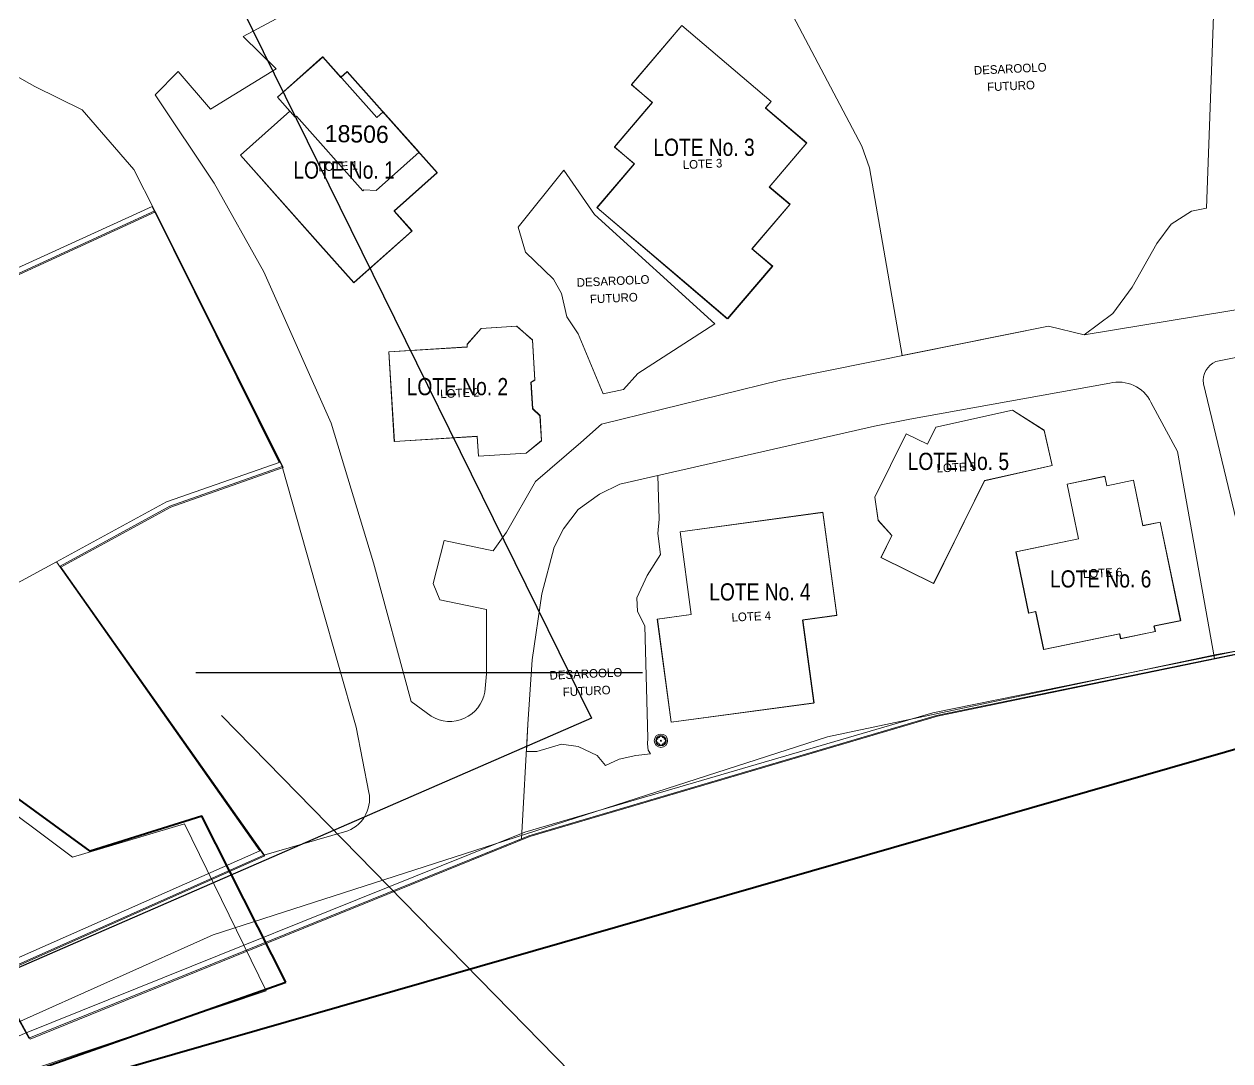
# Model space of a CAD drawing. Header units: inches. Extents: x 610851 to 630254, y 1234683 to 1264905.
# Drawn here: x 623685 to 623825.4, y 1244291.8 to 1244412.5 of the extents above; entities that cross this region are included whole.
import ezdxf
from ezdxf.enums import TextEntityAlignment as Align

# ---------------------------------------------------------------- set-up
doc = ezdxf.new("R2010")
doc.units = ezdxf.units.IN
doc.header["$MEASUREMENT"] = 0
for name, color, linetype, lineweight in [('Areas Administrativas', 7, 'Continuous', 0), ('CONTORNOLevel 61', 7, 'Continuous', 0), ('Default', 7, 'Continuous', 0), ('Level 2', 7, 'Continuous', 0), ('Level 20', 7, 'Continuous', 0), ('Level 51', 7, 'Continuous', 0), ('Level 7', 7, 'Continuous', 0), ('Linea de Linderos', 2, 'Continuous', 0), ('Lotes de fase II', 7, 'Continuous', 0), ('Poligono', 7, 'Continuous', 0)]:
    doc.layers.add(name, color=color, linetype=linetype, lineweight=lineweight)
doc.styles.add('ARIAL', font='arial.ttf', dxfattribs={"height": 0.225})
doc.styles.add('Styledgn000', font='dgn000.shx')
doc.styles.add('Working', font='dgn001.shx', dxfattribs={"height": 2.7432})

msp = doc.modelspace()

# ---------------------------------------------------------------- linework, layer by layer
at = {"layer": 'Areas Administrativas', "color": 6, "linetype": 'Continuous', "lineweight": 30, "flags": 128}
msp.add_lwpolyline([(624054.57282, 1244512.74341), (623927.36016, 1244622.51528), (623852.23171, 1244587.29013), (623866.0761, 1244555.34153), (623785.13966, 1244517.00322), (623710.59294, 1244490.37939), (623679.70929, 1244476.535), (623751.06116, 1244331.70136), (623643.50089, 1244284.84342), (623584.92846, 1244470.14528), (623548.73104, 1244573.18669), (623463.5238, 1244531.91256), (623450.74436, 1244312.53221), (623548.72005, 1244286.97333)], dxfattribs=at)
at = {"layer": 'CONTORNOLevel 61', "color": 3, "linetype": 'Continuous', "lineweight": 40, "flags": 128}
msp.add_lwpolyline([(623570.15363, 1243925.40986), (623542.16944, 1244006.25312), (623595.02849, 1244048.22941), (623646.49183, 1244065.03491), (623672.76239, 1244110.41652), (623660.12543, 1244191.24297), (623668.87571, 1244209.91591), (623688.30919, 1244225.46269), (623676.6491, 1244261.99762), (623696.08258, 1244290.75916), (623898.96805, 1244349.05956), (623908.29613, 1244422.90676), (623917.62421, 1244496.75396), (623965.04188, 1244531.7342)], dxfattribs=at)
at = {"layer": 'Default', "color": 3, "linetype": 'Continuous', "lineweight": 13, "ltscale": 0.1}
for p, q in [((623790.79589, 1244332.31808), (623850.94414, 1244344.54858)), ((623790.79589, 1244332.31808), (623850.94414, 1244344.54858)), ((623790.79589, 1244332.31808), (623850.94414, 1244344.54858)), ((623743.30885, 1244318.40041), (623790.79589, 1244332.31808)), ((623743.30885, 1244318.40041), (623790.79589, 1244332.31808)), ((623743.30885, 1244318.40041), (623790.79589, 1244332.31808)), ((623685.08886, 1244294.98055), (623743.30885, 1244318.40041)), ((623685.08886, 1244294.98055), (623743.30885, 1244318.40041)), ((623685.08886, 1244294.98055), (623743.30885, 1244318.40041))]:
    msp.add_line(p, q, dxfattribs=at)
at = {"layer": 'Default', "color": 5, "linetype": 'Continuous', "lineweight": 13, "ltscale": 0.1}
msp.add_line((623677.79129, 1244291.79391), (623685.08886, 1244294.98055), dxfattribs=at)
msp.add_line((623677.79129, 1244291.79391), (623685.08886, 1244294.98055), dxfattribs=at)
msp.add_line((623677.79129, 1244291.79391), (623685.08886, 1244294.98055), dxfattribs=at)
at = {"layer": 'Default', "color": 1, "flags": 128}
msp.add_lwpolyline([(623562.11099, 1244249.19141), (623713.18637, 1244299.93508), (623703.68687, 1244319.39139), (623690.65659, 1244315.51771), (623680.11185, 1244323.3699), (623654.39743, 1244393.72524), (623637.88726, 1244423.50161), (623646.64073, 1244438.07475), (623650.05153, 1244445.93426), (623648.66248, 1244454.62442), (623643.31698, 1244461.23245), (623582.38247, 1244400.21494), (623582.35187, 1244416.36463), (623504.91274, 1244388.07876), (623562.11099, 1244249.19141)], dxfattribs=at)
at = {"layer": 'Level 2', "color": 6, "linetype": 'Continuous', "lineweight": 0, "flags": 128}
for points in [[(623681.65362, 1244301.67936), (623685.72855, 1244294.33444), (623743.89075, 1244317.89967), (623791.34189, 1244331.93406), (623851.45963, 1244344.31595), (623882.67787, 1244348.70442), (623888.6118, 1244393.40178), (623897.80078, 1244427.6258), (623903.02074, 1244456.87658), (623903.1737, 1244495.45626), (623952.18982, 1244544.30645)], [(623681.65362, 1244301.67936), (623685.72855, 1244294.33444), (623743.89075, 1244317.89967), (623791.34189, 1244331.93406), (623851.45963, 1244344.31595), (623882.67787, 1244348.70442), (623888.6118, 1244393.40178), (623897.80078, 1244427.6258), (623903.02074, 1244456.87658), (623903.1737, 1244495.45626), (623952.18982, 1244544.30645)], [(623681.65362, 1244301.67936), (623685.72855, 1244294.33444), (623743.89075, 1244317.89967), (623791.34189, 1244331.93406), (623851.45963, 1244344.31595), (623882.67787, 1244348.70442), (623888.6118, 1244393.40178), (623897.80078, 1244427.6258), (623903.02074, 1244456.87658), (623903.1737, 1244495.45626), (623952.18982, 1244544.30645)], [(623661.88903, 1244372.9836), (623700.33083, 1244390.63987), (623715.1777, 1244360.8811), (623702.09273, 1244356.26235), (623689.31688, 1244349.25942), (623713.04529, 1244315.65121), (623681.65362, 1244301.67936)], [(623661.88903, 1244372.9836), (623700.33083, 1244390.63987), (623715.1777, 1244360.8811), (623702.09273, 1244356.26235), (623689.31688, 1244349.25942), (623713.04529, 1244315.65121), (623681.65362, 1244301.67936)], [(623661.88903, 1244372.9836), (623700.33083, 1244390.63987), (623715.1777, 1244360.8811), (623702.09273, 1244356.26235), (623689.31688, 1244349.25942), (623713.04529, 1244315.65121), (623681.65362, 1244301.67936)]]:
    msp.add_lwpolyline(points, dxfattribs=at)
at = {"layer": 'Level 2', "color": 1, "linetype": 'Continuous', "lineweight": 0, "flags": 128}
msp.add_lwpolyline([(623616.03594, 1244175.04026), (623626.54983, 1244177.83768), (623640.20427, 1244183.06387), (623680.04659, 1244199.42207), (623809.28207, 1244233.331), (623961.1852, 1244267.36824), (623936.24163, 1244288.89835), (623912.31236, 1244307.09047), (623907.82747, 1244311.72641), (623900.50488, 1244320.79976), (623888.62645, 1244326.39475), (623882.54844, 1244348.80495), (623849.90967, 1244343.66636), (623823.81991, 1244339.08073), (623778.5405, 1244329.5079), (623707.0551, 1244306.45792), (623683.8248, 1244296.08614), (623648.09142, 1244280.6371), (623642.08525, 1244277.0631), (623674.6878, 1244226.65827), (623598.40184, 1244207.97678), (623602.804, 1244173.22397), (623616.03081, 1244175.03436)], dxfattribs=at)
msp.add_lwpolyline([(623616.03594, 1244175.04026), (623626.54983, 1244177.83768), (623640.20427, 1244183.06387), (623680.04659, 1244199.42207), (623809.28207, 1244233.331), (623961.1852, 1244267.36824), (623936.24163, 1244288.89835), (623912.31236, 1244307.09047), (623907.82747, 1244311.72641), (623900.50488, 1244320.79976), (623888.62645, 1244326.39475), (623882.54844, 1244348.80495), (623849.90967, 1244343.66636), (623823.81991, 1244339.08073), (623778.5405, 1244329.5079), (623707.0551, 1244306.45792), (623683.8248, 1244296.08614), (623648.09142, 1244280.6371), (623642.08525, 1244277.0631), (623674.6878, 1244226.65827), (623598.40184, 1244207.97678), (623602.804, 1244173.22397), (623616.03081, 1244175.03436)], dxfattribs=at)
msp.add_lwpolyline([(623616.03594, 1244175.04026), (623626.54983, 1244177.83768), (623640.20427, 1244183.06387), (623680.04659, 1244199.42207), (623809.28207, 1244233.331), (623961.1852, 1244267.36824), (623936.24163, 1244288.89835), (623912.31236, 1244307.09047), (623907.82747, 1244311.72641), (623900.50488, 1244320.79976), (623888.62645, 1244326.39475), (623882.54844, 1244348.80495), (623849.90967, 1244343.66636), (623823.81991, 1244339.08073), (623778.5405, 1244329.5079), (623707.0551, 1244306.45792), (623683.8248, 1244296.08614), (623648.09142, 1244280.6371), (623642.08525, 1244277.0631), (623674.6878, 1244226.65827), (623598.40184, 1244207.97678), (623602.804, 1244173.22397), (623616.03081, 1244175.03436)], dxfattribs=at)
at = {"layer": 'Level 20', "color": 2, "lineweight": 0, "true_color": 0xf0f000}
for p, q in [((623710.54012, 1244411.03029), (623719.34579, 1244415.7695)), ((623710.54012, 1244411.03029), (623719.34579, 1244415.7695)), ((623710.54012, 1244411.03029), (623719.34579, 1244415.7695)), ((623686.26647, 1244405.20067), (623677.66369, 1244410.09503)), ((623686.26647, 1244405.20067), (623677.66369, 1244410.09503)), ((623686.26647, 1244405.20067), (623677.66369, 1244410.09503)), ((623714.3548, 1244407.27919), (623710.54012, 1244411.03029)), ((623714.3548, 1244407.27919), (623710.54012, 1244411.03029)), ((623714.3548, 1244407.27919), (623710.54012, 1244411.03029)), ((623706.72483, 1244402.56278), (623714.3548, 1244407.27919)), ((623706.72483, 1244402.56278), (623714.3548, 1244407.27919)), ((623706.72483, 1244402.56278), (623714.3548, 1244407.27919)), ((623700.3025, 1244404.24485), (623702.96683, 1244406.95434)), ((623700.3025, 1244404.24485), (623702.96683, 1244406.95434)), ((623700.3025, 1244404.24485), (623702.96683, 1244406.95434)), ((623702.96683, 1244406.95434), (623706.72483, 1244402.56278)), ((623702.96683, 1244406.95434), (623706.72483, 1244402.56278)), ((623702.96683, 1244406.95434), (623706.72483, 1244402.56278)), ((623691.77716, 1244402.49825), (623686.26647, 1244405.20067)), ((623691.77716, 1244402.49825), (623686.26647, 1244405.20067)), ((623691.77716, 1244402.49825), (623686.26647, 1244405.20067)), ((623700.3025, 1244404.24485), (623707.14057, 1244393.93858)), ((623700.3025, 1244404.24485), (623707.14057, 1244393.93858)), ((623700.3025, 1244404.24485), (623707.14057, 1244393.93858)), ((623697.81072, 1244395.5324), (623691.77716, 1244402.49825)), ((623697.81072, 1244395.5324), (623691.77716, 1244402.49825)), ((623697.81072, 1244395.5324), (623691.77716, 1244402.49825)), ((623700.2434, 1244390.73349), (623697.81072, 1244395.5324)), ((623700.2434, 1244390.73349), (623697.81072, 1244395.5324)), ((623700.2434, 1244390.73349), (623697.81072, 1244395.5324)), ((623707.14057, 1244393.93858), (623712.91534, 1244383.64605)), ((623707.14057, 1244393.93858), (623712.91534, 1244383.64605)), ((623707.14057, 1244393.93858), (623712.91534, 1244383.64605)), ((623707.14057, 1244393.93858), (623712.91534, 1244383.64605)), ((623707.14057, 1244393.93858), (623712.91534, 1244383.64605)), ((623707.14057, 1244393.93858), (623712.91534, 1244383.64605)), ((623712.91534, 1244383.64605), (623720.75757, 1244366.00313)), ((623712.91534, 1244383.64605), (623720.75757, 1244366.00313)), ((623712.91534, 1244383.64605), (623720.75757, 1244366.00313)), ((623808.39018, 1244376.30646), (623831.3252, 1244380.09846)), ((623808.39018, 1244376.30646), (623831.3252, 1244380.09846)), ((623808.39018, 1244376.30646), (623831.3252, 1244380.09846)), ((623773.04933, 1244371.02788), (623804.26052, 1244377.32263)), ((623773.04933, 1244371.02788), (623804.26052, 1244377.32263)), ((623773.04933, 1244371.02788), (623804.26052, 1244377.32263)), ((623804.26052, 1244377.32263), (623808.39018, 1244376.30646)), ((623804.26052, 1244377.32263), (623808.39018, 1244376.30646)), ((623804.26052, 1244377.32263), (623808.39018, 1244376.30646)), ((623823.72715, 1244373.18093), (623839.48945, 1244376.43451)), ((623823.72715, 1244373.18093), (623839.48945, 1244376.43451)), ((623823.72715, 1244373.18093), (623839.48945, 1244376.43451)), ((623752.24178, 1244365.92473), (623773.04933, 1244371.02788)), ((623752.24178, 1244365.92473), (623773.04933, 1244371.02788)), ((623752.24178, 1244365.92473), (623773.04933, 1244371.02788)), ((623788.11731, 1244366.49545), (623811.38359, 1244370.66804)), ((623788.11731, 1244366.49545), (623811.38359, 1244370.66804)), ((623788.11731, 1244366.49545), (623811.38359, 1244370.66804)), ((623822.28625, 1244370.61774), (623826.81331, 1244351.7101)), ((623822.28625, 1244370.61774), (623826.81331, 1244351.7101)), ((623822.28625, 1244370.61774), (623826.81331, 1244351.7101)), ((623819.27693, 1244362.73908), (623816.17844, 1244368.45398)), ((623819.27693, 1244362.73908), (623816.17844, 1244368.45398)), ((623819.27693, 1244362.73908), (623816.17844, 1244368.45398)), ((623720.75757, 1244366.00313), (623725.68472, 1244349.78286)), ((623720.75757, 1244366.00313), (623725.68472, 1244349.78286)), ((623720.75757, 1244366.00313), (623725.68472, 1244349.78286)), ((623749.83442, 1244363.77474), (623752.24178, 1244365.92473)), ((623749.83442, 1244363.77474), (623752.24178, 1244365.92473)), ((623749.83442, 1244363.77474), (623752.24178, 1244365.92473)), ((623749.83442, 1244363.77474), (623752.24178, 1244365.92473)), ((623749.83442, 1244363.77474), (623752.24178, 1244365.92473)), ((623749.83442, 1244363.77474), (623752.24178, 1244365.92473)), ((623754.35667, 1244358.92328), (623784.01738, 1244365.66173)), ((623754.35667, 1244358.92328), (623784.01738, 1244365.66173)), ((623754.35667, 1244358.92328), (623784.01738, 1244365.66173)), ((623784.01738, 1244365.66173), (623788.11731, 1244366.49545)), ((623784.01738, 1244365.66173), (623788.11731, 1244366.49545)), ((623784.01738, 1244365.66173), (623788.11731, 1244366.49545)), ((623744.53541, 1244359.22707), (623749.83442, 1244363.77474)), ((623744.53541, 1244359.22707), (623749.83442, 1244363.77474)), ((623744.53541, 1244359.22707), (623749.83442, 1244363.77474)), ((623823.5908, 1244338.63914), (623819.27693, 1244362.73908)), ((623823.5908, 1244338.63914), (623819.27693, 1244362.73908)), ((623823.5908, 1244338.63914), (623819.27693, 1244362.73908)), ((623719.57485, 1244345.06296), (623715.07832, 1244360.96837)), ((623719.57485, 1244345.06296), (623715.07832, 1244360.96837)), ((623719.57485, 1244345.06296), (623715.07832, 1244360.96837)), ((623741.1704, 1244353.33063), (623744.53541, 1244359.22707)), ((623741.1704, 1244353.33063), (623744.53541, 1244359.22707)), ((623741.1704, 1244353.33063), (623744.53541, 1244359.22707)), ((623751.98605, 1244357.76491), (623754.35667, 1244358.92328)), ((623751.98605, 1244357.76491), (623754.35667, 1244358.92328)), ((623751.98605, 1244357.76491), (623754.35667, 1244358.92328)), ((623749.51549, 1244355.97684), (623751.98605, 1244357.76491)), ((623749.51549, 1244355.97684), (623751.98605, 1244357.76491)), ((623749.51549, 1244355.97684), (623751.98605, 1244357.76491)), ((623747.78959, 1244353.71679), (623749.51549, 1244355.97684)), ((623747.78959, 1244353.71679), (623749.51549, 1244355.97684)), ((623747.78959, 1244353.71679), (623749.51549, 1244355.97684)), ((623739.63097, 1244351.16945), (623741.1704, 1244353.33063)), ((623739.63097, 1244351.16945), (623741.1704, 1244353.33063)), ((623739.63097, 1244351.16945), (623741.1704, 1244353.33063)), ((623746.72894, 1244351.59747), (623747.78959, 1244353.71679)), ((623746.72894, 1244351.59747), (623747.78959, 1244353.71679)), ((623746.72894, 1244351.59747), (623747.78959, 1244353.71679)), ((623732.65283, 1244347.3565), (623733.92888, 1244352.35079)), ((623732.65283, 1244347.3565), (623733.92888, 1244352.35079)), ((623732.65283, 1244347.3565), (623733.92888, 1244352.35079)), ((623733.92888, 1244352.35079), (623739.63097, 1244351.16945)), ((623733.92888, 1244352.35079), (623739.63097, 1244351.16945)), ((623733.92888, 1244352.35079), (623739.63097, 1244351.16945)), ((623745.28912, 1244346.14054), (623746.72894, 1244351.59747)), ((623745.28912, 1244346.14054), (623746.72894, 1244351.59747)), ((623745.28912, 1244346.14054), (623746.72894, 1244351.59747)), ((623725.68472, 1244349.78286), (623730.07555, 1244333.62338)), ((623725.68472, 1244349.78286), (623730.07555, 1244333.62338)), ((623725.68472, 1244349.78286), (623730.07555, 1244333.62338)), ((623733.41303, 1244345.47805), (623732.65283, 1244347.3565)), ((623733.41303, 1244345.47805), (623732.65283, 1244347.3565)), ((623733.41303, 1244345.47805), (623732.65283, 1244347.3565)), ((623744.1648, 1244338.46546), (623745.28912, 1244346.14054)), ((623744.1648, 1244338.46546), (623745.28912, 1244346.14054)), ((623744.1648, 1244338.46546), (623745.28912, 1244346.14054)), ((623723.68061, 1244330.64791), (623719.57485, 1244345.06296)), ((623723.68061, 1244330.64791), (623719.57485, 1244345.06296)), ((623723.68061, 1244330.64791), (623719.57485, 1244345.06296)), ((623738.85584, 1244344.32008), (623733.41303, 1244345.47805)), ((623738.85584, 1244344.32008), (623733.41303, 1244345.47805)), ((623738.85584, 1244344.32008), (623733.41303, 1244345.47805)), ((623738.85849, 1244336.82831), (623738.85584, 1244344.32008)), ((623738.85849, 1244336.82831), (623738.85584, 1244344.32008)), ((623738.85849, 1244336.82831), (623738.85584, 1244344.32008)), ((623743.67107, 1244331.00045), (623744.1648, 1244338.46546)), ((623743.67107, 1244331.00045), (623744.1648, 1244338.46546)), ((623743.67107, 1244331.00045), (623744.1648, 1244338.46546)), ((623738.65188, 1244334.72439), (623738.85849, 1244336.82831)), ((623738.65188, 1244334.72439), (623738.85849, 1244336.82831)), ((623738.65188, 1244334.72439), (623738.85849, 1244336.82831)), ((623732.41657, 1244331.92749), (623730.07555, 1244333.62338)), ((623732.41657, 1244331.92749), (623730.07555, 1244333.62338)), ((623732.41657, 1244331.92749), (623730.07555, 1244333.62338)), ((623725.15699, 1244323.05081), (623723.68061, 1244330.64791)), ((623725.15699, 1244323.05081), (623723.68061, 1244330.64791)), ((623725.15699, 1244323.05081), (623723.68061, 1244330.64791)), ((623743.67107, 1244331.00045), (623742.93799, 1244317.63731)), ((623743.67107, 1244331.00045), (623742.93799, 1244317.63731)), ((623743.67107, 1244331.00045), (623742.93799, 1244317.63731)), ((623712.92405, 1244315.74121), (623722.33433, 1244318.44308)), ((623712.92405, 1244315.74121), (623722.33433, 1244318.44308)), ((623712.92405, 1244315.74121), (623722.33433, 1244318.44308)), ((623742.93799, 1244317.63731), (623736.79219, 1244315.1504)), ((623742.93799, 1244317.63731), (623736.79219, 1244315.1504)), ((623742.93799, 1244317.63731), (623736.79219, 1244315.1504))]:
    msp.add_line(p, q, dxfattribs=at)
at = {"layer": 'Level 20', "color": 2, "linetype": 'Continuous', "lineweight": 0, "ltscale": 0.1, "true_color": 0xf0f000, "flags": 128}
for points in [[(623681.52705, 1244301.78195), (623685.59912, 1244294.43497), (623743.77089, 1244317.97435), (623743.77089, 1244317.97435), (623791.22924, 1244331.98952), (623851.35224, 1244344.34353), (623882.57188, 1244348.71992), (623888.5267, 1244393.41586), (623897.72928, 1244427.63399), (623902.9627, 1244456.88147), (623903.13192, 1244495.46157), (623952.17152, 1244544.28744)], [(623681.52705, 1244301.78195), (623685.59912, 1244294.43497), (623743.77089, 1244317.97435), (623743.77089, 1244317.97435), (623791.22924, 1244331.98952), (623851.35224, 1244344.34353), (623882.57188, 1244348.71992), (623888.5267, 1244393.41586), (623897.72928, 1244427.63399), (623902.9627, 1244456.88147), (623903.13192, 1244495.46157), (623952.17152, 1244544.28744)], [(623681.52705, 1244301.78195), (623685.59912, 1244294.43497), (623743.77089, 1244317.97435), (623743.77089, 1244317.97435), (623791.22924, 1244331.98952), (623851.35224, 1244344.34353), (623882.57188, 1244348.71992), (623888.5267, 1244393.41586), (623897.72928, 1244427.63399), (623902.9627, 1244456.88147), (623903.13192, 1244495.46157), (623952.17152, 1244544.28744)], [(623661.79403, 1244373.09482), (623700.2434, 1244390.73349), (623715.07832, 1244360.96837), (623701.99021, 1244356.35683), (623689.21189, 1244349.35913), (623712.92405, 1244315.74121), (623681.52705, 1244301.78195)], [(623661.79403, 1244373.09482), (623700.2434, 1244390.73349), (623715.07832, 1244360.96837), (623701.99021, 1244356.35683), (623689.21189, 1244349.35913), (623712.92405, 1244315.74121), (623681.52705, 1244301.78195)], [(623661.79403, 1244373.09482), (623700.2434, 1244390.73349), (623715.07832, 1244360.96837), (623701.99021, 1244356.35683), (623689.21189, 1244349.35913), (623712.92405, 1244315.74121), (623681.52705, 1244301.78195)]]:
    msp.add_lwpolyline(points, dxfattribs=at)
at = {"layer": 'Level 20', "color": 2, "lineweight": 0, "true_color": 0xf0f000, "flags": 128}
for points in [[(623787.23383, 1244373.88865), (623804.26052, 1244377.32263), (623808.39018, 1244376.30646), (623811.74218, 1244378.80278), (623814.00256, 1244381.84914), (623816.86795, 1244386.93336), (623818.51908, 1244389.18958), (623820.878, 1244390.69033), (623822.64078, 1244391.05297), (623823.72426, 1244420.93242), (623808.93477, 1244420.41893), (623799.08607, 1244427.38168), (623798.27867, 1244425.75182), (623798.97068, 1244422.713), (623788.41619, 1244419.33729), (623771.2317, 1244419.68221), (623782.51261, 1244398.26545), (623783.42635, 1244395.74895), (623787.23383, 1244373.88865)], [(623787.23383, 1244373.88865), (623804.26052, 1244377.32263), (623808.39018, 1244376.30646), (623811.74218, 1244378.80278), (623814.00256, 1244381.84914), (623816.86795, 1244386.93336), (623818.51908, 1244389.18958), (623820.878, 1244390.69033), (623822.64078, 1244391.05297), (623823.72426, 1244420.93242), (623808.93477, 1244420.41893), (623799.08607, 1244427.38168), (623798.27867, 1244425.75182), (623798.97068, 1244422.713), (623788.41619, 1244419.33729), (623771.2317, 1244419.68221), (623782.51261, 1244398.26545), (623783.42635, 1244395.74895), (623787.23383, 1244373.88865)], [(623787.23383, 1244373.88865), (623804.26052, 1244377.32263), (623808.39018, 1244376.30646), (623811.74218, 1244378.80278), (623814.00256, 1244381.84914), (623816.86795, 1244386.93336), (623818.51908, 1244389.18958), (623820.878, 1244390.69033), (623822.64078, 1244391.05297), (623823.72426, 1244420.93242), (623808.93477, 1244420.41893), (623799.08607, 1244427.38168), (623798.27867, 1244425.75182), (623798.97068, 1244422.713), (623788.41619, 1244419.33729), (623771.2317, 1244419.68221), (623782.51261, 1244398.26545), (623783.42635, 1244395.74895), (623787.23383, 1244373.88865)], [(623761.58457, 1244412.31659), (623755.72359, 1244405.42083), (623758.16188, 1244403.34843), (623753.75804, 1244398.16709), (623756.08202, 1244396.19184), (623751.74295, 1244391.0867), (623762.14507, 1244382.24519), (623766.94366, 1244378.16621), (623772.15703, 1244384.3), (623769.7759, 1244386.32382), (623774.17463, 1244391.50949), (623771.79861, 1244393.52897), (623776.13215, 1244398.63845), (623771.33718, 1244402.71389), (623771.98536, 1244403.47651), (623761.58457, 1244412.31659)], [(623761.58457, 1244412.31659), (623755.72359, 1244405.42083), (623758.16188, 1244403.34843), (623753.75804, 1244398.16709), (623756.08202, 1244396.19184), (623751.74295, 1244391.0867), (623762.14507, 1244382.24519), (623766.94366, 1244378.16621), (623772.15703, 1244384.3), (623769.7759, 1244386.32382), (623774.17463, 1244391.50949), (623771.79861, 1244393.52897), (623776.13215, 1244398.63845), (623771.33718, 1244402.71389), (623771.98536, 1244403.47651), (623761.58457, 1244412.31659)], [(623761.58457, 1244412.31659), (623755.72359, 1244405.42083), (623758.16188, 1244403.34843), (623753.75804, 1244398.16709), (623756.08202, 1244396.19184), (623751.74295, 1244391.0867), (623762.14507, 1244382.24519), (623766.94366, 1244378.16621), (623772.15703, 1244384.3), (623769.7759, 1244386.32382), (623774.17463, 1244391.50949), (623771.79861, 1244393.52897), (623776.13215, 1244398.63845), (623771.33718, 1244402.71389), (623771.98536, 1244403.47651), (623761.58457, 1244412.31659)], [(623723.42592, 1244382.38323), (623730.18258, 1244388.40403), (623728.10357, 1244390.73713), (623733.1056, 1244395.19439), (623728.91402, 1244399.89829), (623722.62754, 1244406.95335), (623721.88081, 1244406.28794), (623719.76855, 1244408.65871), (623714.50502, 1244403.96853), (623715.95208, 1244402.34464), (623710.20328, 1244397.22193), (623719.23411, 1244387.08714), (623723.42592, 1244382.38323)], [(623723.42592, 1244382.38323), (623730.18258, 1244388.40403), (623728.10357, 1244390.73713), (623733.1056, 1244395.19439), (623728.91402, 1244399.89829), (623722.62754, 1244406.95335), (623721.88081, 1244406.28794), (623719.76855, 1244408.65871), (623714.50502, 1244403.96853), (623715.95208, 1244402.34464), (623710.20328, 1244397.22193), (623719.23411, 1244387.08714), (623723.42592, 1244382.38323)], [(623723.42592, 1244382.38323), (623730.18258, 1244388.40403), (623728.10357, 1244390.73713), (623733.1056, 1244395.19439), (623728.91402, 1244399.89829), (623722.62754, 1244406.95335), (623721.88081, 1244406.28794), (623719.76855, 1244408.65871), (623714.50502, 1244403.96853), (623715.95208, 1244402.34464), (623710.20328, 1244397.22193), (623719.23411, 1244387.08714), (623723.42592, 1244382.38323)], [(623752.41776, 1244369.42937), (623754.78049, 1244369.95206), (623756.46258, 1244371.79768), (623765.42942, 1244377.56866), (623751.42323, 1244390.3107), (623747.83603, 1244395.47156), (623742.51751, 1244388.83801), (623743.40316, 1244385.91928), (623746.6626, 1244382.78215), (623747.55796, 1244381.12828), (623748.21135, 1244378.38329), (623749.51623, 1244376.40789), (623752.41776, 1244369.42937)], [(623752.41776, 1244369.42937), (623754.78049, 1244369.95206), (623756.46258, 1244371.79768), (623765.42942, 1244377.56866), (623751.42323, 1244390.3107), (623747.83603, 1244395.47156), (623742.51751, 1244388.83801), (623743.40316, 1244385.91928), (623746.6626, 1244382.78215), (623747.55796, 1244381.12828), (623748.21135, 1244378.38329), (623749.51623, 1244376.40789), (623752.41776, 1244369.42937)], [(623752.41776, 1244369.42937), (623754.78049, 1244369.95206), (623756.46258, 1244371.79768), (623765.42942, 1244377.56866), (623751.42323, 1244390.3107), (623747.83603, 1244395.47156), (623742.51751, 1244388.83801), (623743.40316, 1244385.91928), (623746.6626, 1244382.78215), (623747.55796, 1244381.12828), (623748.21135, 1244378.38329), (623749.51623, 1244376.40789), (623752.41776, 1244369.42937)], [(623727.46388, 1244374.30645), (623728.13995, 1244363.87834), (623737.77473, 1244364.50298), (623737.92482, 1244362.18784), (623743.47241, 1244362.5475), (623745.26697, 1244364.01854), (623745.07814, 1244366.93116), (623744.22991, 1244367.72306), (623744.0317, 1244370.77915), (623744.49061, 1244371.06737), (623744.20335, 1244375.70377), (623742.35593, 1244377.32623), (623738.20819, 1244377.05732), (623736.58906, 1244375.2132), (623736.6094, 1244374.89937), (623727.46388, 1244374.30645)], [(623727.46388, 1244374.30645), (623728.13995, 1244363.87834), (623737.77473, 1244364.50298), (623737.92482, 1244362.18784), (623743.47241, 1244362.5475), (623745.26697, 1244364.01854), (623745.07814, 1244366.93116), (623744.22991, 1244367.72306), (623744.0317, 1244370.77915), (623744.49061, 1244371.06737), (623744.20335, 1244375.70377), (623742.35593, 1244377.32623), (623738.20819, 1244377.05732), (623736.58906, 1244375.2132), (623736.6094, 1244374.89937), (623727.46388, 1244374.30645)], [(623727.46388, 1244374.30645), (623728.13995, 1244363.87834), (623737.77473, 1244364.50298), (623737.92482, 1244362.18784), (623743.47241, 1244362.5475), (623745.26697, 1244364.01854), (623745.07814, 1244366.93116), (623744.22991, 1244367.72306), (623744.0317, 1244370.77915), (623744.49061, 1244371.06737), (623744.20335, 1244375.70377), (623742.35593, 1244377.32623), (623738.20819, 1244377.05732), (623736.58906, 1244375.2132), (623736.6094, 1244374.89937), (623727.46388, 1244374.30645)], [(623784.77417, 1244350.39319), (623790.92248, 1244347.37245), (623796.80386, 1244359.34089), (623804.68552, 1244361.11157), (623803.76561, 1244365.2063), (623803.76561, 1244365.2063), (623800.07083, 1244367.55281), (623791.14297, 1244365.55583), (623790.16721, 1244363.56974), (623787.69016, 1244364.78671), (623784.06029, 1244357.39837), (623784.43498, 1244354.70959), (623786.02724, 1244352.94317), (623784.77417, 1244350.39319)], [(623784.77417, 1244350.39319), (623790.92248, 1244347.37245), (623796.80386, 1244359.34089), (623804.68552, 1244361.11157), (623803.76561, 1244365.2063), (623803.76561, 1244365.2063), (623800.07083, 1244367.55281), (623791.14297, 1244365.55583), (623790.16721, 1244363.56974), (623787.69016, 1244364.78671), (623784.06029, 1244357.39837), (623784.43498, 1244354.70959), (623786.02724, 1244352.94317), (623784.77417, 1244350.39319)], [(623784.77417, 1244350.39319), (623790.92248, 1244347.37245), (623796.80386, 1244359.34089), (623804.68552, 1244361.11157), (623803.76561, 1244365.2063), (623803.76561, 1244365.2063), (623800.07083, 1244367.55281), (623791.14297, 1244365.55583), (623790.16721, 1244363.56974), (623787.69016, 1244364.78671), (623784.06029, 1244357.39837), (623784.43498, 1244354.70959), (623786.02724, 1244352.94317), (623784.77417, 1244350.39319)], [(623743.49522, 1244327.79289), (623744.69274, 1244327.80916), (623747.5758, 1244328.65303), (623749.50647, 1244328.3711), (623751.7149, 1244327.34349), (623752.70945, 1244326.15709), (623754.28477, 1244326.897), (623756.22218, 1244327.34816), (623757.92066, 1244327.55093), (623757.66589, 1244327.97957), (623757.58333, 1244328.70066), (623757.61685, 1244329.37315), (623757.29177, 1244342.42168), (623756.4374, 1244344.11421), (623756.33127, 1244345.70872), (623757.54929, 1244348.30741), (623759.0947, 1244350.75193), (623758.79512, 1244353.18453), (623758.95889, 1244354.82968), (623758.78903, 1244359.92965), (623754.35675, 1244358.9227), (623751.98613, 1244357.76433), (623749.51557, 1244355.97626), (623747.78967, 1244353.71621), (623746.72902, 1244351.59689), (623745.2892, 1244346.13995), (623744.16488, 1244338.46487), (623743.67115, 1244330.99987), (623743.49522, 1244327.79289)], [(623743.49522, 1244327.79289), (623744.69274, 1244327.80916), (623747.5758, 1244328.65303), (623749.50647, 1244328.3711), (623751.7149, 1244327.34349), (623752.70945, 1244326.15709), (623754.28477, 1244326.897), (623756.22218, 1244327.34816), (623757.92066, 1244327.55093), (623757.66589, 1244327.97957), (623757.58333, 1244328.70066), (623757.61685, 1244329.37315), (623757.29177, 1244342.42168), (623756.4374, 1244344.11421), (623756.33127, 1244345.70872), (623757.54929, 1244348.30741), (623759.0947, 1244350.75193), (623758.79512, 1244353.18453), (623758.95889, 1244354.82968), (623758.78903, 1244359.92965), (623754.35675, 1244358.9227), (623751.98613, 1244357.76433), (623749.51557, 1244355.97626), (623747.78967, 1244353.71621), (623746.72902, 1244351.59689), (623745.2892, 1244346.13995), (623744.16488, 1244338.46487), (623743.67115, 1244330.99987), (623743.49522, 1244327.79289)], [(623743.49522, 1244327.79289), (623744.69274, 1244327.80916), (623747.5758, 1244328.65303), (623749.50647, 1244328.3711), (623751.7149, 1244327.34349), (623752.70945, 1244326.15709), (623754.28477, 1244326.897), (623756.22218, 1244327.34816), (623757.92066, 1244327.55093), (623757.66589, 1244327.97957), (623757.58333, 1244328.70066), (623757.61685, 1244329.37315), (623757.29177, 1244342.42168), (623756.4374, 1244344.11421), (623756.33127, 1244345.70872), (623757.54929, 1244348.30741), (623759.0947, 1244350.75193), (623758.79512, 1244353.18453), (623758.95889, 1244354.82968), (623758.78903, 1244359.92965), (623754.35675, 1244358.9227), (623751.98613, 1244357.76433), (623749.51557, 1244355.97626), (623747.78967, 1244353.71621), (623746.72902, 1244351.59689), (623745.2892, 1244346.13995), (623744.16488, 1244338.46487), (623743.67115, 1244330.99987), (623743.49522, 1244327.79289)], [(623803.69644, 1244339.67779), (623802.78292, 1244344.08409), (623801.95062, 1244343.91154), (623800.47377, 1244351.03506), (623807.74704, 1244352.54295), (623806.42381, 1244358.92547), (623810.80033, 1244359.83513), (623811.02779, 1244358.73795), (623814.15137, 1244359.38553), (623815.24759, 1244354.09797), (623817.26668, 1244354.51657), (623819.64182, 1244343.06018), (623816.55741, 1244342.42072), (623816.68936, 1244341.78426), (623812.66494, 1244340.94991), (623812.54821, 1244341.51294), (623803.69644, 1244339.67779)], [(623803.69644, 1244339.67779), (623802.78292, 1244344.08409), (623801.95062, 1244343.91154), (623800.47377, 1244351.03506), (623807.74704, 1244352.54295), (623806.42381, 1244358.92547), (623810.80033, 1244359.83513), (623811.02779, 1244358.73795), (623814.15137, 1244359.38553), (623815.24759, 1244354.09797), (623817.26668, 1244354.51657), (623819.64182, 1244343.06018), (623816.55741, 1244342.42072), (623816.68936, 1244341.78426), (623812.66494, 1244340.94991), (623812.54821, 1244341.51294), (623803.69644, 1244339.67779)], [(623803.69644, 1244339.67779), (623802.78292, 1244344.08409), (623801.95062, 1244343.91154), (623800.47377, 1244351.03506), (623807.74704, 1244352.54295), (623806.42381, 1244358.92547), (623810.80033, 1244359.83513), (623811.02779, 1244358.73795), (623814.15137, 1244359.38553), (623815.24759, 1244354.09797), (623817.26668, 1244354.51657), (623819.64182, 1244343.06018), (623816.55741, 1244342.42072), (623816.68936, 1244341.78426), (623812.66494, 1244340.94991), (623812.54821, 1244341.51294), (623803.69644, 1244339.67779)], [(623761.37413, 1244353.39132), (623762.68161, 1244343.75516), (623758.74286, 1244343.22239), (623760.34824, 1244331.20191), (623776.9733, 1244333.45767), (623775.66239, 1244343.11914), (623779.62628, 1244343.65698), (623777.99898, 1244355.64706), (623761.37413, 1244353.39132)], [(623761.37413, 1244353.39132), (623762.68161, 1244343.75516), (623758.74286, 1244343.22239), (623760.34824, 1244331.20191), (623776.9733, 1244333.45767), (623775.66239, 1244343.11914), (623779.62628, 1244343.65698), (623777.99898, 1244355.64706), (623761.37413, 1244353.39132)], [(623761.37413, 1244353.39132), (623762.68161, 1244343.75516), (623758.74286, 1244343.22239), (623760.34824, 1244331.20191), (623776.9733, 1244333.45767), (623775.66239, 1244343.11914), (623779.62628, 1244343.65698), (623777.99898, 1244355.64706), (623761.37413, 1244353.39132)]]:
    msp.add_lwpolyline(points, dxfattribs=at)
at = {"layer": 'Level 20', "color": 6, "linetype": 'Continuous', "lineweight": 0, "flags": 128}
msp.add_lwpolyline([(623731.00508, 1244397.5515), (623726.81489, 1244402.25663), (623726.06826, 1244401.59162), (623719.78352, 1244408.64826), (623714.51887, 1244403.95968), (623716.59718, 1244401.62604), (623716.72788, 1244401.74237), (623724.45918, 1244393.06097), (623724.58988, 1244393.1774), (623726.00172, 1244393.09569), (623731.00508, 1244397.5515)], dxfattribs=at)
msp.add_lwpolyline([(623731.00508, 1244397.5515), (623726.81489, 1244402.25663), (623726.06826, 1244401.59162), (623719.78352, 1244408.64826), (623714.51887, 1244403.95968), (623716.59718, 1244401.62604), (623716.72788, 1244401.74237), (623724.45918, 1244393.06097), (623724.58988, 1244393.1774), (623726.00172, 1244393.09569), (623731.00508, 1244397.5515)], dxfattribs=at)
msp.add_lwpolyline([(623731.00508, 1244397.5515), (623726.81489, 1244402.25663), (623726.06826, 1244401.59162), (623719.78352, 1244408.64826), (623714.51887, 1244403.95968), (623716.59718, 1244401.62604), (623716.72788, 1244401.74237), (623724.45918, 1244393.06097), (623724.58988, 1244393.1774), (623726.00172, 1244393.09569), (623731.00508, 1244397.5515)], dxfattribs=at)
at = {"layer": 'Level 20', "color": 2, "lineweight": 0, "true_color": 0xf0f000, "flags": 128}
msp.add_lwpolyline([(623758.92429, 1244329.42565, -0.669033809), (623759.36982, 1244329.43056), (623759.36982, 1244329.43056), (623759.51429, 1244329.43215), (623759.51588, 1244329.28768), (623759.51588, 1244329.28768), (623759.51588, 1244329.28768, -0.669033809), (623759.52079, 1244328.84215), (623759.52079, 1244328.84215), (623759.52239, 1244328.69767), (623759.37791, 1244328.69608), (623759.37791, 1244328.69608), (623759.37791, 1244328.69608, -0.669033809), (623758.93239, 1244328.69117), (623758.93239, 1244328.69117), (623758.78791, 1244328.68958), (623758.78632, 1244328.83405), (623758.78632, 1244328.83405), (623758.78632, 1244328.83405, -0.669033809), (623758.78141, 1244329.27958), (623758.78141, 1244329.27958), (623758.77981, 1244329.42405), (623758.92429, 1244329.42565), (623758.92429, 1244329.42565)], format="xyb", dxfattribs=at)
msp.add_lwpolyline([(623758.92429, 1244329.42565, -0.669033809), (623759.36982, 1244329.43056), (623759.36982, 1244329.43056), (623759.51429, 1244329.43215), (623759.51588, 1244329.28768), (623759.51588, 1244329.28768), (623759.51588, 1244329.28768, -0.669033809), (623759.52079, 1244328.84215), (623759.52079, 1244328.84215), (623759.52239, 1244328.69767), (623759.37791, 1244328.69608), (623759.37791, 1244328.69608), (623759.37791, 1244328.69608, -0.669033809), (623758.93239, 1244328.69117), (623758.93239, 1244328.69117), (623758.78791, 1244328.68958), (623758.78632, 1244328.83405), (623758.78632, 1244328.83405), (623758.78632, 1244328.83405, -0.669033809), (623758.78141, 1244329.27958), (623758.78141, 1244329.27958), (623758.77981, 1244329.42405), (623758.92429, 1244329.42565), (623758.92429, 1244329.42565)], format="xyb", dxfattribs=at)
msp.add_lwpolyline([(623758.92429, 1244329.42565, -0.669033809), (623759.36982, 1244329.43056), (623759.36982, 1244329.43056), (623759.51429, 1244329.43215), (623759.51588, 1244329.28768), (623759.51588, 1244329.28768), (623759.51588, 1244329.28768, -0.669033809), (623759.52079, 1244328.84215), (623759.52079, 1244328.84215), (623759.52239, 1244328.69767), (623759.37791, 1244328.69608), (623759.37791, 1244328.69608), (623759.37791, 1244328.69608, -0.669033809), (623758.93239, 1244328.69117), (623758.93239, 1244328.69117), (623758.78791, 1244328.68958), (623758.78632, 1244328.83405), (623758.78632, 1244328.83405), (623758.78632, 1244328.83405, -0.669033809), (623758.78141, 1244329.27958), (623758.78141, 1244329.27958), (623758.77981, 1244329.42405), (623758.92429, 1244329.42565), (623758.92429, 1244329.42565)], format="xyb", dxfattribs=at)
at = {"layer": 'Level 20', "color": 2, "lineweight": 0, "true_color": 0xf0f000}
for radius in [0.77985, 0.77985, 0.77985, 0.6, 0.6, 0.6, 0.05897, 0.05897, 0.05897]:
    msp.add_circle((623759.1511, 1244329.06086), radius, dxfattribs=at)
for centre, radius, start, end in [((623824.63625, 1244370.98328), 2.37826, 112.4734019, 188.8414414), ((623824.63625, 1244370.98328), 2.37826, 112.4734019, 188.8414414), ((623824.63625, 1244370.98328), 2.37826, 112.4734019, 188.8414414), ((623812.43108, 1244366.63754), 4.16439, 25.8606147, 104.5683337), ((623812.43108, 1244366.63754), 4.16439, 25.8606147, 104.5683337), ((623812.43108, 1244366.63754), 4.16439, 25.8606147, 104.5683337), ((623734.5915, 1244335.42762), 4.12083, 238.1438736, 350.1742458), ((623734.5915, 1244335.42762), 4.12083, 238.1438736, 350.1742458), ((623734.5915, 1244335.42762), 4.12083, 238.1438736, 350.1742458), ((623721.23045, 1244322.28774), 4, 286.0197809, 10.9975423), ((623721.23045, 1244322.28774), 4, 286.0197809, 10.9975423), ((623721.23045, 1244322.28774), 4, 286.0197809, 10.9975423)]:
    msp.add_arc(centre, radius, start, end, dxfattribs=at)
at = {"layer": 'Level 51', "color": 30, "linetype": 'Continuous', "lineweight": 30}
for p, q in [((623705, 1244337), (623757.00642, 1244337)), ((623708, 1244332), (623769.24713, 1244269.4054))]:
    msp.add_line(p, q, dxfattribs=at)
at = {"layer": 'Level 51', "color": 4, "linetype": 'Continuous', "lineweight": 40, "flags": 128}
msp.add_lwpolyline([(623715.47977, 1244300.94903), (623705.70342, 1244320.26827), (623692.72962, 1244316.20902), (623682.07403, 1244323.90988), (623655.35878, 1244393.89102), (623638.42559, 1244423.42853), (623646.97029, 1244438.12507), (623650.26875, 1244446.03272), (623648.75593, 1244454.70167), (623643.31698, 1244461.23245), (623583.25912, 1244399.35211), (623582.99816, 1244415.50002), (623505.97082, 1244386.1124), (623565.14423, 1244248.05536), (623715.47977, 1244300.94903)], dxfattribs=at)
at = {"layer": 'Linea de Linderos', "color": 6, "ltscale": 0.1}
msp.add_line((623688.81442, 1244349.89718), (623672.98557, 1244341.27114), dxfattribs=at)
msp.add_line((623688.81442, 1244349.89718), (623672.98557, 1244341.27114), dxfattribs=at)
msp.add_line((623688.81442, 1244349.89718), (623672.98557, 1244341.27114), dxfattribs=at)
at = {"layer": 'Lotes de fase II', "color": 6, "ltscale": 0.1, "flags": 128}
for points in [[(623761.58457, 1244412.31659), (623755.70944, 1244405.43288), (623758.14347, 1244403.35547), (623753.729, 1244398.18319), (623756.04892, 1244396.20317), (623751.69937, 1244391.10696), (623762.0833, 1244382.24411), (623766.87351, 1244378.15527), (623772.09946, 1244384.27834), (623769.7225, 1244386.30705), (623774.13187, 1244391.48368), (623771.76, 1244393.50803), (623776.10402, 1244398.6086), (623771.31744, 1244402.69388), (623771.96718, 1244403.45517), (623761.58457, 1244412.31659)], [(623761.58457, 1244412.31659), (623755.70944, 1244405.43288), (623758.14347, 1244403.35547), (623753.729, 1244398.18319), (623756.04892, 1244396.20317), (623751.69937, 1244391.10696), (623762.0833, 1244382.24411), (623766.87351, 1244378.15527), (623772.09946, 1244384.27834), (623769.7225, 1244386.30705), (623774.13187, 1244391.48368), (623771.76, 1244393.50803), (623776.10402, 1244398.6086), (623771.31744, 1244402.69388), (623771.96718, 1244403.45517), (623761.58457, 1244412.31659)], [(623761.58457, 1244412.31659), (623755.70944, 1244405.43288), (623758.14347, 1244403.35547), (623753.729, 1244398.18319), (623756.04892, 1244396.20317), (623751.69937, 1244391.10696), (623762.0833, 1244382.24411), (623766.87351, 1244378.15527), (623772.09946, 1244384.27834), (623769.7225, 1244386.30705), (623774.13187, 1244391.48368), (623771.76, 1244393.50803), (623776.10402, 1244398.6086), (623771.31744, 1244402.69388), (623771.96718, 1244403.45517), (623761.58457, 1244412.31659)], [(623723.39542, 1244382.3561), (623730.16443, 1244388.36301), (623728.09022, 1244390.70038), (623733.10138, 1244395.14736), (623728.91948, 1244399.85985), (623722.6475, 1244406.92781), (623721.8994, 1244406.26393), (623719.79202, 1244408.63904), (623714.51887, 1244403.95968), (623715.96258, 1244402.33282), (623710.20328, 1244397.22193), (623719.21328, 1244387.06862), (623723.39542, 1244382.3561)], [(623723.39542, 1244382.3561), (623730.16443, 1244388.36301), (623728.09022, 1244390.70038), (623733.10138, 1244395.14736), (623728.91948, 1244399.85985), (623722.6475, 1244406.92781), (623721.8994, 1244406.26393), (623719.79202, 1244408.63904), (623714.51887, 1244403.95968), (623715.96258, 1244402.33282), (623710.20328, 1244397.22193), (623719.21328, 1244387.06862), (623723.39542, 1244382.3561)], [(623723.39542, 1244382.3561), (623730.16443, 1244388.36301), (623728.09022, 1244390.70038), (623733.10138, 1244395.14736), (623728.91948, 1244399.85985), (623722.6475, 1244406.92781), (623721.8994, 1244406.26393), (623719.79202, 1244408.63904), (623714.51887, 1244403.95968), (623715.96258, 1244402.33282), (623710.20328, 1244397.22193), (623719.21328, 1244387.06862), (623723.39542, 1244382.3561)], [(623727.46388, 1244374.30645), (623728.11853, 1244363.87697), (623737.75457, 1244364.48182), (623737.89991, 1244362.16638), (623743.44822, 1244362.51465), (623745.2458, 1244363.982), (623745.06295, 1244366.89499), (623744.21636, 1244367.68864), (623744.02442, 1244370.74513), (623744.48393, 1244371.0324), (623744.20619, 1244375.66938), (623742.3621, 1244377.29564), (623738.21381, 1244377.03525), (623736.5909, 1244375.19446), (623736.6106, 1244374.88058), (623727.46388, 1244374.30645)], [(623727.46388, 1244374.30645), (623728.11853, 1244363.87697), (623737.75457, 1244364.48182), (623737.89991, 1244362.16638), (623743.44822, 1244362.51465), (623745.2458, 1244363.982), (623745.06295, 1244366.89499), (623744.21636, 1244367.68864), (623744.02442, 1244370.74513), (623744.48393, 1244371.0324), (623744.20619, 1244375.66938), (623742.3621, 1244377.29564), (623738.21381, 1244377.03525), (623736.5909, 1244375.19446), (623736.6106, 1244374.88058), (623727.46388, 1244374.30645)], [(623727.46388, 1244374.30645), (623728.11853, 1244363.87697), (623737.75457, 1244364.48182), (623737.89991, 1244362.16638), (623743.44822, 1244362.51465), (623745.2458, 1244363.982), (623745.06295, 1244366.89499), (623744.21636, 1244367.68864), (623744.02442, 1244370.74513), (623744.48393, 1244371.0324), (623744.20619, 1244375.66938), (623742.3621, 1244377.29564), (623738.21381, 1244377.03525), (623736.5909, 1244375.19446), (623736.6106, 1244374.88058), (623727.46388, 1244374.30645)], [(623784.74462, 1244350.39921), (623790.88671, 1244347.36584), (623796.79266, 1244359.32218), (623804.67794, 1244361.07667), (623803.76644, 1244365.17328), (623803.76644, 1244365.17328), (623800.07649, 1244367.52738), (623791.14454, 1244365.54873), (623790.16471, 1244363.56466), (623787.69016, 1244364.78671), (623784.04512, 1244357.40584), (623784.41429, 1244354.7163), (623786.00292, 1244352.94661), (623784.74462, 1244350.39921)], [(623784.74462, 1244350.39921), (623790.88671, 1244347.36584), (623796.79266, 1244359.32218), (623804.67794, 1244361.07667), (623803.76644, 1244365.17328), (623803.76644, 1244365.17328), (623800.07649, 1244367.52738), (623791.14454, 1244365.54873), (623790.16471, 1244363.56466), (623787.69016, 1244364.78671), (623784.04512, 1244357.40584), (623784.41429, 1244354.7163), (623786.00292, 1244352.94661), (623784.74462, 1244350.39921)], [(623784.74462, 1244350.39921), (623790.88671, 1244347.36584), (623796.79266, 1244359.32218), (623804.67794, 1244361.07667), (623803.76644, 1244365.17328), (623803.76644, 1244365.17328), (623800.07649, 1244367.52738), (623791.14454, 1244365.54873), (623790.16471, 1244363.56466), (623787.69016, 1244364.78671), (623784.04512, 1244357.40584), (623784.41429, 1244354.7163), (623786.00292, 1244352.94661), (623784.74462, 1244350.39921)], [(623800.45758, 1244351.0473), (623801.9198, 1244343.92076), (623802.75245, 1244344.0916), (623803.65691, 1244339.68343), (623812.51243, 1244341.5004), (623812.628, 1244340.93713), (623816.65413, 1244341.76321), (623816.52349, 1244342.39994), (623819.6092, 1244343.03307), (623817.2576, 1244354.49431), (623815.23766, 1244354.07986), (623814.1523, 1244359.36966), (623811.0274, 1244358.72849), (623810.80219, 1244359.82613), (623806.42381, 1244358.92547), (623807.73392, 1244352.54025), (623800.45758, 1244351.0473)], [(623800.45758, 1244351.0473), (623801.9198, 1244343.92076), (623802.75245, 1244344.0916), (623803.65691, 1244339.68343), (623812.51243, 1244341.5004), (623812.628, 1244340.93713), (623816.65413, 1244341.76321), (623816.52349, 1244342.39994), (623819.6092, 1244343.03307), (623817.2576, 1244354.49431), (623815.23766, 1244354.07986), (623814.1523, 1244359.36966), (623811.0274, 1244358.72849), (623810.80219, 1244359.82613), (623806.42381, 1244358.92547), (623807.73392, 1244352.54025), (623800.45758, 1244351.0473)], [(623800.45758, 1244351.0473), (623801.9198, 1244343.92076), (623802.75245, 1244344.0916), (623803.65691, 1244339.68343), (623812.51243, 1244341.5004), (623812.628, 1244340.93713), (623816.65413, 1244341.76321), (623816.52349, 1244342.39994), (623819.6092, 1244343.03307), (623817.2576, 1244354.49431), (623815.23766, 1244354.07986), (623814.1523, 1244359.36966), (623811.0274, 1244358.72849), (623810.80219, 1244359.82613), (623806.42381, 1244358.92547), (623807.73392, 1244352.54025), (623800.45758, 1244351.0473)], [(623761.37413, 1244353.39132), (623762.66148, 1244343.75245), (623758.72163, 1244343.22791), (623760.32705, 1244331.20746), (623776.93163, 1244333.42513), (623775.6409, 1244343.08932), (623779.6059, 1244343.61888), (623778.00366, 1244355.61232), (623761.37413, 1244353.39132)], [(623761.37413, 1244353.39132), (623762.66148, 1244343.75245), (623758.72163, 1244343.22791), (623760.32705, 1244331.20746), (623776.93163, 1244333.42513), (623775.6409, 1244343.08932), (623779.6059, 1244343.61888), (623778.00366, 1244355.61232), (623761.37413, 1244353.39132)], [(623761.37413, 1244353.39132), (623762.66148, 1244343.75245), (623758.72163, 1244343.22791), (623760.32705, 1244331.20746), (623776.93163, 1244333.42513), (623775.6409, 1244343.08932), (623779.6059, 1244343.61888), (623778.00366, 1244355.61232), (623761.37413, 1244353.39132)]]:
    msp.add_lwpolyline(points, dxfattribs=at)
at = {"layer": 'Poligono', "color": 6, "linetype": 'Continuous', "ltscale": 0.1}
for p, q in [((623661.44537, 1244373.68913), (623699.93089, 1244391.24879)), ((623661.44537, 1244373.68913), (623699.93089, 1244391.24879)), ((623661.44537, 1244373.68913), (623699.93089, 1244391.24879)), ((623699.93089, 1244391.24879), (623714.70464, 1244361.45327)), ((623699.93089, 1244391.24879), (623714.70464, 1244361.45327)), ((623699.93089, 1244391.24879), (623714.70464, 1244361.45327)), ((623714.70464, 1244361.45327), (623701.60709, 1244356.86862)), ((623714.70464, 1244361.45327), (623701.60709, 1244356.86862)), ((623714.70464, 1244361.45327), (623701.60709, 1244356.86862)), ((623701.60709, 1244356.86862), (623688.81442, 1244349.89718)), ((623701.60709, 1244356.86862), (623688.81442, 1244349.89718)), ((623701.60709, 1244356.86862), (623688.81442, 1244349.89718)), ((623688.81442, 1244349.89718), (623712.45749, 1244316.23062)), ((623688.81442, 1244349.89718), (623712.45749, 1244316.23062)), ((623688.81442, 1244349.89718), (623712.45749, 1244316.23062)), ((623712.45749, 1244316.23062), (623683.4666, 1244303.41239)), ((623712.45749, 1244316.23062), (623683.4666, 1244303.41239)), ((623712.45749, 1244316.23062), (623683.4666, 1244303.41239)), ((623712.47554, 1244316.23539), (623683.46721, 1244303.40943)), ((623712.47554, 1244316.23539), (623683.46721, 1244303.40943)), ((623712.47554, 1244316.23539), (623683.46721, 1244303.40943))]:
    msp.add_line(p, q, dxfattribs=at)
at = {"layer": 'Poligono', "color": 5, "linetype": 'Continuous', "ltscale": 0.1}
for p, q in [((623790.79589, 1244332.31808), (623850.94414, 1244344.54858)), ((623790.79589, 1244332.31808), (623850.94414, 1244344.54858)), ((623790.79589, 1244332.31808), (623850.94414, 1244344.54858)), ((623743.30885, 1244318.40041), (623790.79589, 1244332.31808)), ((623743.30885, 1244318.40041), (623790.79589, 1244332.31808)), ((623743.30885, 1244318.40041), (623790.79589, 1244332.31808)), ((623685.08886, 1244294.98055), (623743.30885, 1244318.40041)), ((623685.08886, 1244294.98055), (623743.30885, 1244318.40041)), ((623685.08886, 1244294.98055), (623743.30885, 1244318.40041))]:
    msp.add_line(p, q, dxfattribs=at)

# ---------------------------------------------------------------- texts
at = {"layer": 'Level 20', "color": 2, "linetype": 'Continuous', "lineweight": 0, "true_color": 0xf0f000, "style": 'Styledgn000'}
for s, p in [('LOTE 1', (623721.5747, 1244395.9421)), ('LOTE 1', (623721.5747, 1244395.9421)), ('LOTE 1', (623721.5747, 1244395.9421)), ('LOTE 3', (623763.98973, 1244396.19524)), ('LOTE 3', (623763.98973, 1244396.19524)), ('LOTE 3', (623763.98973, 1244396.19524)), ('LOTE 2', (623735.75144, 1244369.52937)), ('LOTE 2', (623735.75144, 1244369.52937)), ('LOTE 2', (623735.75144, 1244369.52937)), ('LOTE 5', (623793.53031, 1244360.87714)), ('LOTE 5', (623793.53031, 1244360.87714)), ('LOTE 5', (623793.53031, 1244360.87714)), ('LOTE 6', (623810.55503, 1244348.59347)), ('LOTE 6', (623810.55503, 1244348.59347)), ('LOTE 6', (623810.55503, 1244348.59347)), ('LOTE 4', (623769.66237, 1244343.52706)), ('LOTE 4', (623769.66237, 1244343.52706)), ('LOTE 4', (623769.66237, 1244343.52706))]:
    msp.add_text(s, height=1, rotation=2.6168758, dxfattribs=at).set_placement(p, align=Align.MIDDLE_CENTER)
at = {"layer": 'Level 20', "color": 7, "linetype": 'Continuous', "lineweight": 0, "char_height": 1, "width": 10.8254395, "attachment_point": 5, "rotation": 2.6168758, "line_spacing_factor": 1.2, "style": 'Styledgn000'}
for insert in [(623799.84332, 1244406.26966), (623799.84332, 1244406.26966), (623799.84332, 1244406.26966), (623753.62319, 1244381.57117), (623753.62319, 1244381.57117), (623753.62319, 1244381.57117), (623750.45771, 1244335.8463), (623750.45771, 1244335.8463), (623750.45771, 1244335.8463)]:
    msp.add_mtext('{\\C2;DESAROOLO \\PFUTURO}', dxfattribs=dict(at, insert=insert))
at = {"layer": 'Level 7', "color": 7, "linetype": 'Continuous', "lineweight": 0, "style": 'Working'}
msp.add_text('18506', height=2, rotation=358.9999939, dxfattribs=at).set_placement((623720.05015, 1244400.75522), align=Align.TOP_LEFT)
msp.add_text('18506', height=2, rotation=358.9999939, dxfattribs=at).set_placement((623720.05015, 1244400.75522), align=Align.TOP_LEFT)
msp.add_text('18506', height=2, rotation=358.9999939, dxfattribs=at).set_placement((623720.05015, 1244400.75522), align=Align.TOP_LEFT)
at = {"layer": 'Lotes de fase II', "color": 3, "linetype": 'Continuous', "style": 'ARIAL', "width": 0.8}
for s, p in [('LOTE No. 3', (623758.25916, 1244397.13739)), ('LOTE No. 3', (623758.25916, 1244397.13739)), ('LOTE No. 3', (623758.25916, 1244397.13739)), ('LOTE No. 1', (623716.36893, 1244394.48298)), ('LOTE No. 1', (623716.36893, 1244394.48298)), ('LOTE No. 1', (623716.36893, 1244394.48298)), ('LOTE No. 6', (623804.42522, 1244346.89552)), ('LOTE No. 6', (623804.42522, 1244346.89552)), ('LOTE No. 6', (623804.42522, 1244346.89552))]:
    msp.add_text(s, height=2, dxfattribs=at).set_placement(p)
for s, p in [('LOTE No. 2', (623735.46504, 1244369.27819)), ('LOTE No. 2', (623735.46504, 1244369.27819)), ('LOTE No. 2', (623735.46504, 1244369.27819)), ('LOTE No. 5', (623793.76781, 1244360.57553)), ('LOTE No. 5', (623793.76781, 1244360.57553)), ('LOTE No. 5', (623793.76781, 1244360.57553)), ('LOTE No. 4', (623770.66945, 1244345.38322)), ('LOTE No. 4', (623770.66945, 1244345.38322)), ('LOTE No. 4', (623770.66945, 1244345.38322))]:
    msp.add_text(s, height=2, dxfattribs=at).set_placement(p, align=Align.CENTER)

doc.saveas('drawing.dxf')
